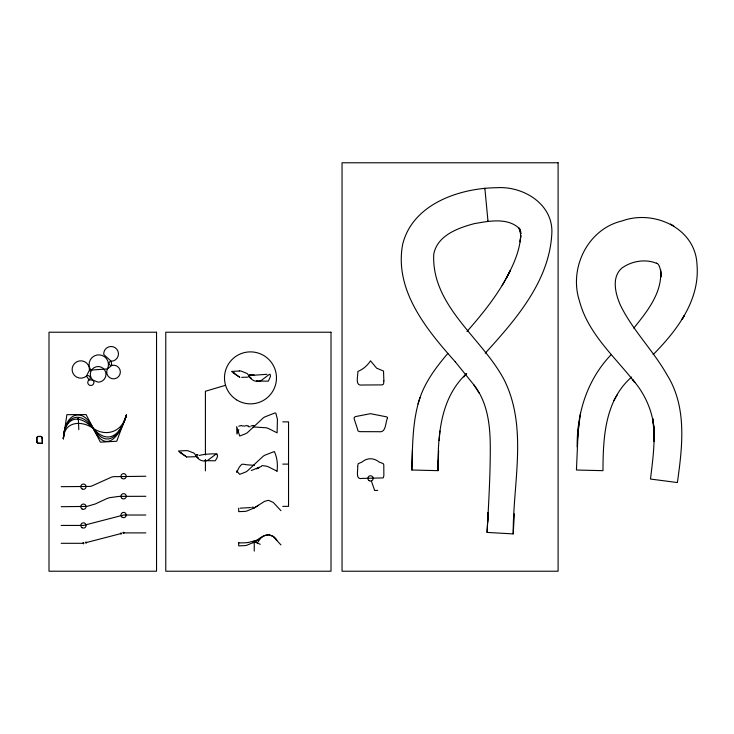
<?xml version="1.0" encoding="UTF-8"?>
<svg xmlns="http://www.w3.org/2000/svg" width="734" height="734" viewBox="0 0 734 734"><rect width="100%" height="100%" fill="white"/><g stroke="black" fill="none" stroke-linecap="round" stroke-linejoin="round"><path stroke-width="1.1" d="M254.248 551.087L254.267 541.141M654.086 433.711L652.765 418.563C655.866 438.675 652.865 459.034 650.489 479.054L677.399 482.55C682.381 446.712 687.308 407.251 667.041 374.9C653.214 350.393 632.552 330.3 620.258 304.876C615.477 293.756 611.321 277.645 621.615 268.286C630.928 261.295 645.186 258.432 656.792 263.433L656.407 263.203C662.325 263.882 661.38 288.811 660.527 269.552C662.82 292.205 647.149 311.574 633.763 328.135M438.62 450.575L438.014 470.65L411.838 470.008C412.636 445.749 412.269 420.885 420.022 397.589C425.738 380.918 436.565 366.688 447.859 353.393M438.262 460.603L438.014 470.65C437.886 436.473 439.73 398.507 466.604 373.578M411.829 470.008L412.444 449.685M577.181 446.933C576.695 413.315 587.319 379.643 610.826 355.027M580.53 413.077L578.163 430.72L576.438 470.017L602.972 470.668C603.1 437.647 604.825 400.507 631.625 377.028M514.36 513.809L513.204 533.912L487.064 532.407C488.541 505.662 490.129 478.898 490.284 452.107C490.495 428.959 488.826 403.984 473.99 385.029L479.284 393.259M487.633 522.379L488.183 512.36L487.064 532.407M513.204 533.912C512.892 482.963 528.085 427.225 503.964 379.441C481.834 337.86 431.344 305.931 433.739 254.267C437.189 235.449 457.943 227.999 474.192 223.668C488.578 221.145 507.056 217.301 518.947 228.118L518.663 227.742L520.956 233.605L520.186 229.815M577.566 438.969L579.089 422.114M439.143 440.556L439.941 430.986M484.724 188.867L484.853 188.152L488 221.365L487.816 220.925M63.372 438.794L66.886 414.664L86.08 414.582L100.43 442.171L116.752 441.244L126.376 415.068C122.661 431.454 106.485 437.556 92.906 428.151C81.272 420.16 63.968 421.344 63.372 438.794C63.757 415.389 81.456 404.296 93.255 428.381C106.494 456.08 121.046 433.996 126.376 415.068C120.835 434.372 108.577 445.905 92.897 428.271C78.969 413.435 64.821 416.591 63.372 438.794C64.564 415.967 80.217 409.453 93.163 428.353C107.586 450.502 120.826 434.088 126.376 415.068M418.022 403.966L420.022 397.589M238.825 429.72L236.935 434.005L236.678 426.656L239.697 436.005L245.505 433.785A17.744 17.744 0 0 0 247.358 432.711L263.121 418.013A17.689 17.689 0 0 1 265.002 416.829L274.351 413.214A17.249 4.129 -78.9 0 1 275.874 413.306L277.434 419.261L277.113 432.84L268.149 428.353A17.689 17.689 0 0 0 266.011 427.748L253.111 426.949M506.35 278.149L510.249 270.653C499.212 293.123 483.467 312.831 466.98 331.511M613.752 400.691L617.496 394.424M502.194 285.379C511.057 270.002 519.681 253.487 520.745 235.44L520.167 241.926L520.709 235.88L519.856 228.88M257.239 543.004L260.882 537.903M466.613 373.578L463.704 376.918L466.604 373.597M485.247 353.192C516.277 319.097 550.491 279.828 551.904 231.384C551.94 203.245 522.681 185.996 496.918 187.711C459.622 188.032 412.545 203.988 402.672 244.339C394.011 290.49 426.913 330.006 455.53 362.119M653.141 354.605C676.876 330.667 700.218 300.05 696.979 264.387C695.419 227.999 653.655 209.364 622.157 220.925C587.787 228.916 568.749 268.066 579.41 300.784C587.952 333.686 614.679 356.559 634.782 382.442L632.387 379.386C647.434 396.305 655.811 418.646 654.15 441.363L653.719 426.206M238.669 508.176L238.669 511.626L244.881 511.396A17.744 17.744 0 0 0 246.991 510.983L254.404 507.818L264.598 501.331L268.598 500.322L273.323 502.487L280.957 510.699M238.669 542.408L238.669 545.848L244.881 545.619A17.744 17.744 0 0 0 246.991 545.206L254.404 542.05L264.598 535.554L268.598 534.545L273.323 536.71L280.957 544.922M251.303 470.531L261.515 466.374M257.68 468.283L258.937 467.622L256.423 468.879M197.042 456.108L195.794 456.511A8.239 8.239 0 0 1 194.73 456.75L186.675 456.961L180.114 452.539L181.307 452.539M238.733 426.197L241.486 425.445M225.558 385.277L205.41 391.259L205.41 454.952M253.872 425.426L251.083 425.876M86.025 542.637L121.009 533.563M251.744 507.35L253.056 507.066M250.468 507.579L240.146 508.176M241.669 377.349L248.028 377.138M251.349 375.294L252.45 375.386L250.092 375.111L254.258 375.166L251.771 375.368M252.918 375.294L266.993 374.312M282.755 421.867L288.535 421.867L288.535 506.35L282.755 506.35M38.663 436.528L40.535 436.537A1.633 1.633 0 0 1 41.306 436.813L41.792 437.299M204.979 460.585A15.983 15.983 0 0 0 205.511 460.668L215.209 460.778C221.329 452.447 214.044 453.759 207.713 454.126A44.939 44.939 0 0 0 199.208 455.484M282.755 464.108L288.535 464.108M145.837 476.256L113.577 476.669A17.689 17.689 0 0 0 111.421 477.183L91.759 486.027A17.744 17.744 0 0 1 89.658 486.44L61.197 486.679M377.735 490.413L374.606 490.413L371.367 480.917M145.837 496.294L119.073 496.386L109.65 497.68A27.011 27.011 0 0 0 106.43 498.771L95.301 503.964L86.997 506.405L61.197 506.708M145.837 515.02L123.596 515.02L83.447 525.434L61.197 525.434M123.596 532.893L145.837 532.893M238.669 542.903L244.358 542.83A42.499 42.489 0 0 0 248.652 542.417L256.46 540.316A23.341 22.011 -11.7 0 0 258.515 539.297C264.001 534.141 272.635 532.756 276.938 540.252M61.197 543.307L83.447 543.307M234.476 372.927L233.284 372.927L239.844 377.349L231.577 371.422L239.302 371M254.496 465.347L246.78 464.778A26.562 26.562 0 0 1 245 464.448L242.908 464.191A3.101 3.101 0 0 0 241.422 464.677L239.33 467.053L236.779 472.146M261.882 465.576L265.937 466.09A17.689 17.689 0 0 1 268.075 466.686L277.039 471.173M250.221 426.793L248.156 426.61M248.331 425.858L245.789 425.619M197.932 454.878L196.657 454.594M245.073 426.115L242.982 425.858A3.101 3.101 0 0 0 241.991 426.078M249.826 374.991L251.101 375.267M249.542 374.863L250.826 375.248M196.373 454.474L197.657 454.86M217.163 453.997L216.952 453.915A8.303 1.982 -47.2 0 0 216.016 454.08L207.786 460.328C201.96 462.548 197.253 459.135 194.822 454.034A9.652 9.01 -66 0 0 193.739 453.016L187.987 450.777A14.23 9.863 -5.2 0 0 185.665 450.621L178.408 451.034L186.684 456.952M254.267 541.72L260.221 544.289M673.821 225.934L670.39 224.035M196.015 456.209L197.73 457.539A20.836 20.836 0 0 0 198.556 458.062M248.624 376.074L250.9 377.927A20.836 20.836 0 0 0 251.303 378.193M455.309 361.862L473.99 385.029M520.544 231.146L520.672 231.632M36.737 441.804L36.737 437.84A1.835 1.835 0 0 1 37.021 437.143A2.092 2.092 0 0 1 37.425 436.712L37.581 436.592A1.872 1.872 0 0 1 38.462 436.271M42.086 438.07L42.333 443.373L42.306 437.849A1.918 1.918 0 0 0 42.012 437.152A2.266 2.266 0 0 0 41.599 436.712L41.453 436.592A1.835 1.835 0 0 0 40.755 436.299L38.489 436.537A1.624 1.624 0 0 0 37.728 436.813L37.59 436.913A1.826 1.826 0 0 0 37.241 437.29A1.587 1.587 0 0 0 36.994 437.886L36.994 441.749A1.615 1.615 0 0 0 37.287 442.4A1.798 1.798 0 0 0 37.728 442.831A1.615 1.615 0 0 0 38.324 443.079L41.618 443.354L38.278 443.336A1.863 1.863 0 0 1 37.581 443.052A2.064 2.064 0 0 1 37.021 442.501M78.336 418.995L78.813 429.656M254.267 540.986L254.267 542.114M205.41 459.502L205.41 470.87M37.076 442.556A1.863 1.863 0 0 1 36.783 441.85M41.746 437.244A1.633 1.633 0 0 1 42.012 437.978M277.012 471.182A62.739 45.499 -24.9 0 0 274.342 451.52L264.928 455.172A17.689 17.689 0 0 0 263.047 456.346L247.285 471.054A17.744 17.744 0 0 1 245.431 472.118L239.623 474.347L237.743 472.072A17.038 1.174 57.3 0 0 236.706 472.026M258.515 505.286A52.82 52.82 0 0 1 253.065 508.543M239.321 370.918A14.084 9.881 -5.5 0 1 241.183 371.092L246.908 373.404A9.652 8.992 -68.9 0 1 247.982 374.432C250.441 379.515 255.12 382.946 260.955 380.717L269.185 374.468A8.303 1.982 -47.2 0 1 270.121 374.312L270.47 376.395L268.369 381.166L258.671 381.056A15.983 15.983 0 0 1 256.579 380.607M258.515 539.508A52.82 52.82 0 0 1 253.065 542.775M357.678 466.521C358.275 469.98 354.962 480.183 362.174 478.412L383.194 477.907L383.864 475.705L383.79 464.842L383.194 463.585L381.084 462.796A14.497 14.497 0 0 1 378.937 461.897C373.955 457.75 367.138 457.649 362.174 461.906A15.029 15.029 0 0 1 360.155 462.815L358.073 463.842L357.678 466.521M383.873 380.964L383.588 384.029L382.139 384.891L362.174 385.011C354.531 386.414 358.183 375.735 357.853 371.468C362.963 369.34 367.395 365.67 370.514 360.807L376.634 368.165L383.515 371.037L383.873 380.964M387.451 418.141C385.231 422.646 386.286 433.042 378.937 431.711L359.642 431.647L358.073 430.996L357.421 429.005A25.341 25.341 0 0 0 356.788 426.867L354.109 418.646L354.247 417.426L355.394 416.6L370.441 413.682L386.763 416.884A1.34 1.34 0 0 1 387.387 417.738L387.451 418.141M90.787 370.248L90.071 370.927L89.447 370.202A8.68 8.68 0 0 0 79.263 360.944A8.68 8.68 0 0 0 72.932 373.166A8.68 8.68 0 0 0 86.373 376.147A2.321 2.321 0 0 1 89.731 376.533A2.321 2.321 0 0 1 89.144 379.863A3.074 3.074 0 0 0 88.429 384.332A3.074 3.074 0 0 0 92.934 384.671A3.074 3.074 0 0 0 92.897 380.148A7.826 7.826 0 0 1 94.007 367.706A7.826 7.826 0 0 1 105.668 372.202A7.826 7.826 0 0 1 98.145 382.175L92.897 380.148L89.144 379.863L86.373 376.147L89.447 370.202L107.439 368.927L111.761 365.422L111.183 361.247L103.742 354.504A7.377 7.377 0 0 1 110.632 346.503A7.377 7.377 0 0 1 118.468 353.586A7.377 7.377 0 0 1 111.183 361.247A2.129 2.129 0 0 0 109.109 363.66A2.129 2.129 0 0 0 111.761 365.422A6.826 6.826 0 0 1 120.358 371.881A6.826 6.826 0 0 1 112.008 378.671A6.826 6.826 0 0 1 107.439 368.927A9.707 9.707 0 0 0 104.586 356.779A9.707 9.707 0 0 0 92.126 357.486A9.707 9.707 0 0 0 90.677 369.89L90.787 370.248M77.74 418.949C79.254 420.903 78.868 416.921 77.74 418.912M82.85 543.261C84.291 545.243 84.107 541.197 82.85 543.224M85.428 542.591C86.997 544.518 86.484 540.527 85.438 542.554M120.413 533.517C121.853 535.49 121.706 531.48 120.422 533.48M123 532.847C124.56 534.783 123.991 530.82 123 532.811M684.207 315.73L682.125 319.217L684.207 315.73M558.097 162.783L342.044 162.783L342.044 571.217L558.097 571.217L558.097 162.783M156.535 332.227L49.004 332.227L49.004 571.217L156.535 571.217L156.535 332.227M331.006 332.227L165.774 332.227L165.774 571.217L331.006 571.217L331.006 332.227M369.138 480.678A2.652 2.652 0 0 0 373.166 478.476A2.652 2.652 0 0 0 369.248 476.082A2.652 2.652 0 0 0 369.138 480.678M236.531 399.81A26.002 26.002 0 0 0 276.452 378.983A26.002 26.002 0 0 0 238.449 354.825A26.002 26.002 0 0 0 236.531 399.81M82.061 527.7A2.652 2.652 0 0 0 86.098 525.498A2.652 2.652 0 0 0 82.18 523.113A2.652 2.652 0 0 0 82.061 527.7M122.211 517.286A2.652 2.652 0 0 0 126.248 515.084A2.652 2.652 0 0 0 122.321 512.699A2.652 2.652 0 0 0 122.211 517.286M82.061 508.974A2.652 2.652 0 0 0 86.098 506.772A2.652 2.652 0 0 0 82.18 504.377A2.652 2.652 0 0 0 82.061 508.974M122.211 498.56A2.652 2.652 0 0 0 126.248 496.358A2.652 2.652 0 0 0 122.321 493.964A2.652 2.652 0 0 0 122.211 498.56M122.211 478.522A2.652 2.652 0 0 0 126.248 476.32A2.652 2.652 0 0 0 122.321 473.935A2.652 2.652 0 0 0 122.211 478.522M82.061 488.936A2.652 2.652 0 0 0 86.098 486.743A2.652 2.652 0 0 0 82.18 484.348A2.652 2.652 0 0 0 82.061 488.936"/></g></svg>
